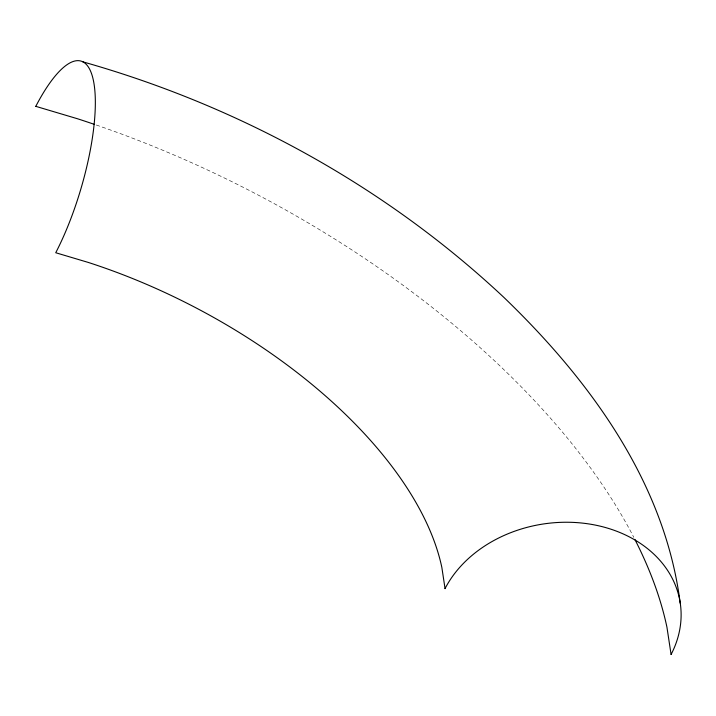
<?xml version="1.0" encoding="UTF-8"?>
<svg xmlns="http://www.w3.org/2000/svg" width="716" height="716" viewBox="0 0 716 716"><rect width="100%" height="100%" fill="white"/><g stroke="black" fill="none" stroke-linecap="round" stroke-linejoin="round"><path stroke-width="0.54" stroke-dasharray="3.58 2.69" d="M96.275 125.014A617.917 321.94 27.4 0 1 633.821 537.367"/><path stroke-width="1.07" d="M82.823 61.836C238.911 105.941 385.396 186.294 503.876 297.391C589.465 379.802 664.931 482.324 680.2 603.203M35.8 106.344L77.623 118.793A617.917 321.94 27.4 0 1 94.199 124.307M671.071 654.433L666.945 627.243A617.917 321.94 27.4 0 0 634.832 539.345M445.057 588.633L441.853 567.484A370.745 193.168 27.4 0 0 88.256 262.423L55.732 252.739A123.519 36.31 -73.4 0 0 94.324 85.866A123.519 36.31 -73.4 0 0 35.8 106.326M445.021 588.624A123.519 98.584 -8.6 0 1 606.622 527.862A123.519 98.584 -8.6 0 1 671.107 654.451"/></g></svg>
